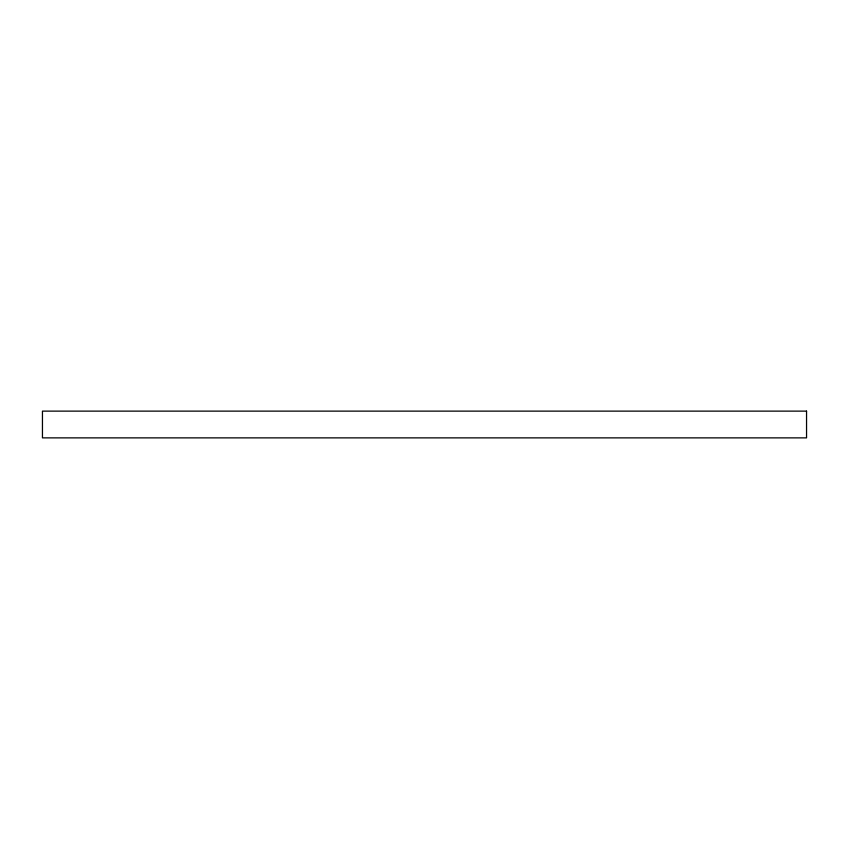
<?xml version="1.0" encoding="UTF-8"?>
<svg xmlns="http://www.w3.org/2000/svg" width="849" height="849" viewBox="0 0 849 849"><rect width="100%" height="100%" fill="white"/><g stroke="black" fill="none" stroke-linecap="round" stroke-linejoin="round"><path stroke-width="1.27" d="M806.55 411.128L42.45 411.128L42.45 437.872L806.55 437.872L806.55 411.128"/></g></svg>
